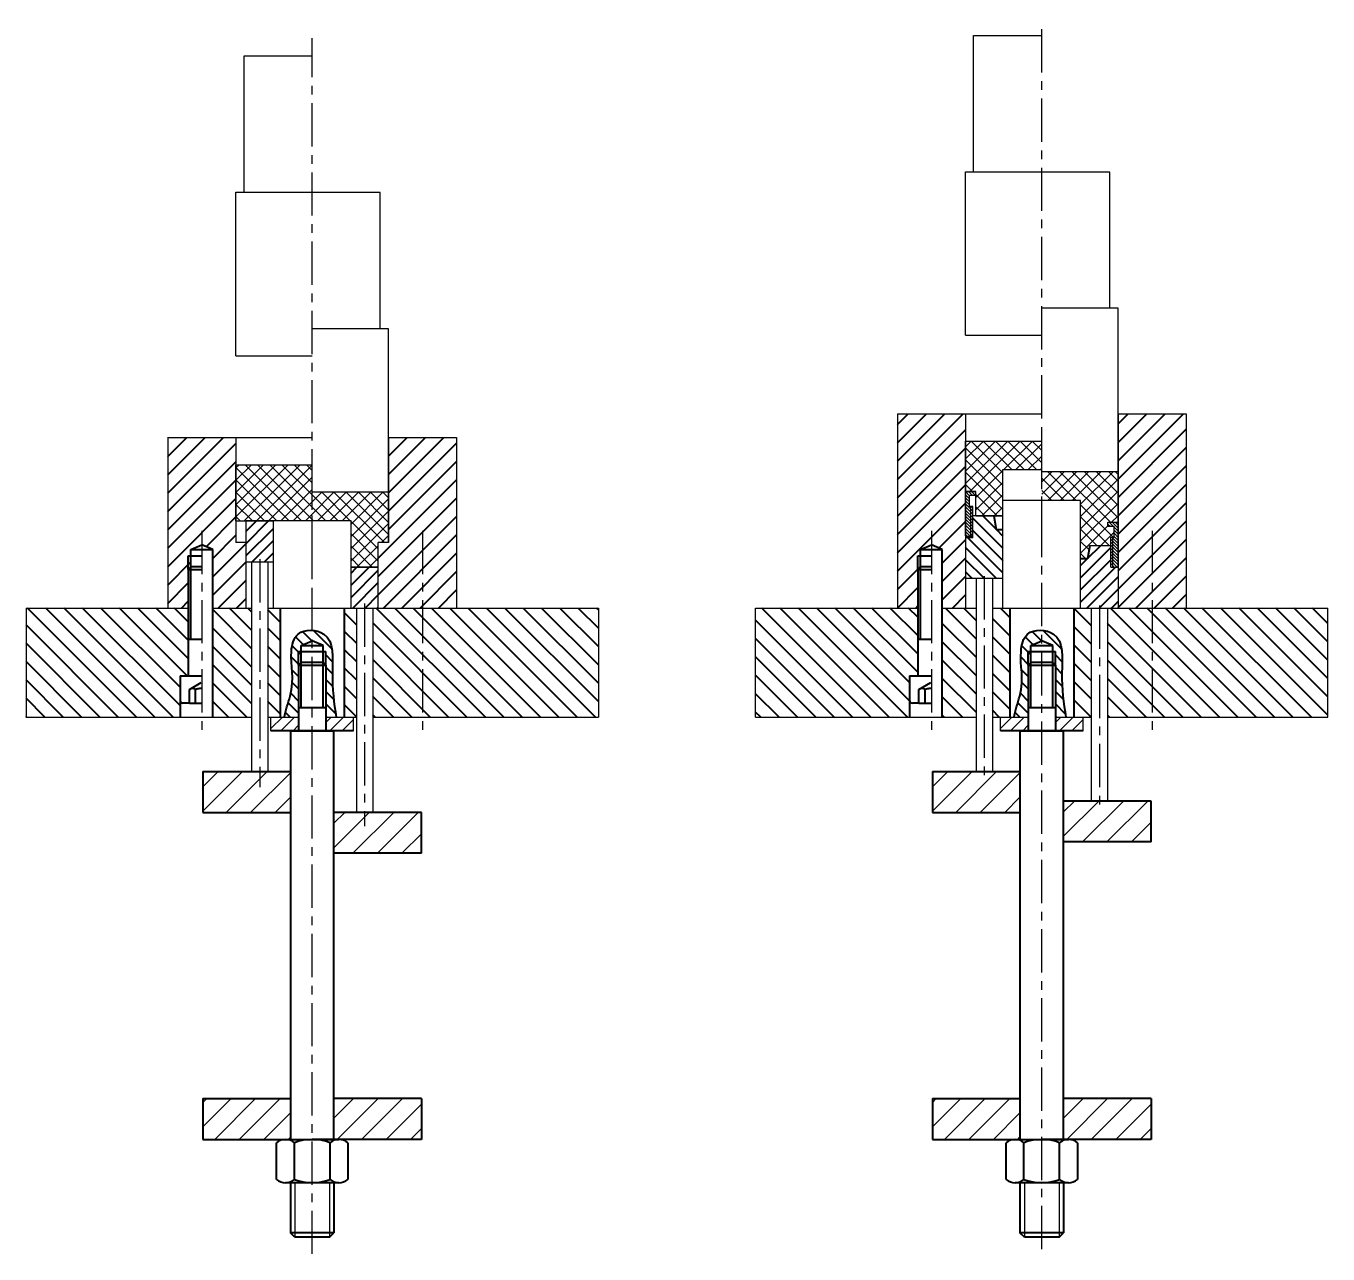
# Model space of a CAD drawing. Extents: x -23172 to -18855, y 7404 to 10591.
# Drawn here: x -21840.7 to -21363, y 9742.5 to 10193 of the extents above; entities that cross this region are included whole.
import ezdxf

# ---------------------------------------------------------------- set-up
doc = ezdxf.new("R2010")
doc.units = 0
doc.header["$LTSCALE"] = 10
doc.linetypes.add('CENTER', pattern=[50.8, 31.75, -6.35, 6.35, -6.35])
doc.linetypes.add('DASHED', pattern=[0.75, 0.5, -0.25])
for name, color, linetype in [('2细线层', 3, 'CONTINUOUS'), ('3中心线层', 1, 'CENTER'), ('4虚线层', 6, 'DASHED'), ('5剖面线层', 2, 'CONTINUOUS'), ('CONT', 3, 'CONTINUOUS')]:
    doc.layers.add(name, color=color, linetype=linetype)
doc.layers.add('YELLOW', color=2, linetype='CONTINUOUS', lineweight=40)

msp = doc.modelspace()

# ---------------------------------------------------------------- hatches: boundary and pattern name
at = {"layer": '2细线层', "lineweight": 40}
h = msp.add_hatch(dxfattribs=at)
h.set_pattern_fill('ANSI31', color=256, scale=1.5, style=0)
h.paths.add_polyline_path([(-21415, 10050.77), (-21440, 10050.77), (-21440, 10029.28), (-21440, 9979.48), (-21415, 9979.48)])
h.paths.add_polyline_path([(-21496, 10050.77), (-21521, 10050.77), (-21521, 9979.48), (-21513.5, 9979.48), (-21513.5, 9993.61), (-21513.5, 9998.61), (-21512.5, 9998.61), (-21512.5, 10000.92), (-21508.5, 10002.63), (-21504.5, 10000.92), (-21504.5, 9979.48), (-21496, 9979.48)])
h.paths.add_polyline_path([(-21512.5, 9998.61), (-21513.5, 9998.61), (-21513.5, 9993.61), (-21512.5, 9994.61)], flags=17)
h = msp.add_hatch(dxfattribs=at)
h.set_pattern_fill('ANSI31', color=256, scale=1.5, style=0)
h.paths.add_polyline_path([(-21682.71, 10042.08), (-21707.71, 10042.08), (-21707.71, 10003.48), (-21711.46, 10003.48), (-21711.46, 9994.48), (-21711.46, 9979.48), (-21682.71, 9979.48)])
h.paths.add_polyline_path([(-21763.71, 10042.08), (-21788.71, 10042.08), (-21788.71, 9979.48), (-21781.21, 9979.48), (-21781.21, 9993.61), (-21781.21, 9998.61), (-21780.21, 9998.61), (-21780.21, 10000.92), (-21776.21, 10002.63), (-21772.21, 10000.92), (-21772.21, 9979.48), (-21759.96, 9979.48), (-21759.96, 10003.48), (-21763.71, 10003.48)])
h.paths.add_polyline_path([(-21781.21, 9993.61), (-21780.21, 9994.61), (-21780.21, 9998.61), (-21781.21, 9998.61)], flags=17)
h = msp.add_hatch(dxfattribs=at)
h.set_pattern_fill('ANSI31', color=256, style=0)
h.set_pattern_definition([(135, (-42935.9938, 10.7885), (2.24506403, 2.24506403), [])])
h.paths.add_polyline_path([(-21493.3, 10005.27), (-21493.3, 10013.27), (-21485.62, 10013.27), (-21484.74, 10008.27), (-21482.25, 10008.27), (-21482.25, 9990.27), (-21496, 9990.27), (-21496, 10005.27)])
h = msp.add_hatch(dxfattribs=at)
h.set_pattern_fill('ANSI31', color=256, style=0)
h.paths.add_polyline_path([(-21759.96, 9996.48), (-21749.96, 9996.48), (-21749.96, 10011.48), (-21759.96, 10011.48)])
h = msp.add_hatch(dxfattribs=at)
h.set_pattern_fill('ANSI31', color=256, style=0)
h.paths.add_polyline_path([(-21442.7, 9994.48), (-21442.7, 10002.48), (-21450.37, 10002.48), (-21451.25, 9997.48), (-21453.75, 9997.48), (-21453.75, 9979.48), (-21440, 9979.48), (-21440, 9994.48)])
h = msp.add_hatch(dxfattribs=at)
h.set_pattern_fill('ANSI31', color=256, style=0)
h.paths.add_polyline_path([(-21721.46, 9979.48), (-21711.46, 9979.48), (-21711.46, 9994.48), (-21721.46, 9994.48)])
h = msp.add_hatch(dxfattribs=at)
h.set_pattern_fill('ANSI31', color=256, scale=1.5, angle=270, style=0)
h.paths.add_polyline_path([(-21840.71, 9979.48), (-21840.71, 9939.48), (-21784.21, 9939.48), (-21784.21, 9954.61), (-21781.21, 9954.61), (-21781.21, 9979.48)])
h.paths.add_polyline_path([(-21772.21, 9939.48), (-21757.96, 9939.48), (-21757.96, 9979.48), (-21772.21, 9979.48)])
h.paths.add_polyline_path([(-21751.96, 9939.48), (-21747.46, 9939.48), (-21747.46, 9979.48), (-21751.96, 9979.48)])
h.paths.add_polyline_path([(-21723.96, 9939.48), (-21719.46, 9939.48), (-21719.46, 9979.48), (-21723.96, 9979.48)])
h.paths.add_polyline_path([(-21713.46, 9939.48), (-21695.21, 9939.48), (-21695.21, 9979.48), (-21713.46, 9979.48)])
h.paths.add_polyline_path([(-21630.71, 9939.48), (-21630.71, 9979.48), (-21695.21, 9979.48), (-21695.21, 9939.48)])
h = msp.add_hatch(dxfattribs=at)
h.set_pattern_fill('ANSI31', color=256, scale=1.5, angle=270, style=0)
h.paths.add_polyline_path([(-21363, 9939.48), (-21363, 9979.48), (-21427.5, 9979.48), (-21427.5, 9939.48)])
h.paths.add_polyline_path([(-21443.87, 9939.48), (-21427.5, 9939.48), (-21427.5, 9979.48), (-21443.87, 9979.48)])
h.paths.add_polyline_path([(-21449.87, 9979.48), (-21456.25, 9979.48), (-21456.25, 9939.48), (-21449.87, 9939.48)])
h.paths.add_polyline_path([(-21486.12, 9939.48), (-21479.75, 9939.48), (-21479.75, 9979.48), (-21486.12, 9979.48)])
h.paths.add_polyline_path([(-21504.5, 9939.48), (-21492.12, 9939.48), (-21492.12, 9979.48), (-21504.5, 9979.48)])
h.paths.add_polyline_path([(-21516.5, 9939.48), (-21516.5, 9954.61), (-21513.5, 9954.61), (-21513.5, 9979.48), (-21573, 9979.48), (-21573, 9939.48)])
h = msp.add_hatch(dxfattribs=at)
h.set_pattern_fill('ANSI31', color=256, angle=90, style=0)
h.set_pattern_definition([(135, (-102.83, 129.9696), (-2.24506403, -2.24506403), [])])
edge = h.paths.add_edge_path()
edge.add_spline(control_points=[(-21726.9, 9939.48), (-21727.7, 9944.53), (-21729.04, 9954.31), (-21727.27, 9969.04), (-21734.14, 9971.18), (-21735.71, 9971.3)], knot_values=[39.326836, 39.326836, 39.326836, 39.326836, 55.484272, 70.059847, 74.3015, 74.3015, 74.3015, 74.3015], degree=3, periodic=0)
edge.add_line((-21735.71, 9971.3), (-21735.71, 9967.51))
edge.add_line((-21735.71, 9967.51), (-21731.71, 9965.79))
edge.add_line((-21731.71, 9965.79), (-21731.71, 9963.48))
edge.add_line((-21731.71, 9963.48), (-21730.71, 9963.48))
edge.add_line((-21730.71, 9963.48), (-21730.71, 9958.48))
edge.add_line((-21730.71, 9958.48), (-21730.71, 9939.48))
edge.add_line((-21730.71, 9939.48), (-21726.9, 9939.48))
h.paths.add_polyline_path([(-21740.71, 9958.48), (-21739.71, 9959.48), (-21739.71, 9963.48), (-21740.71, 9963.48)], flags=17)
edge = h.paths.add_edge_path()
edge.add_line((-21739.71, 9965.79), (-21735.71, 9967.51))
edge.add_line((-21735.71, 9967.51), (-21735.71, 9971.3))
edge.add_spline(control_points=[(-21735.71, 9971.3), (-21737.64, 9971.44), (-21742.14, 9970.5), (-21744.54, 9959.66), (-21741.36, 9952.68), (-21745.6, 9941.67), (-21745.86, 9939.48)], knot_values=[4.836071, 4.836071, 4.836071, 4.836071, 10.064795, 16.776041, 33.286363, 39.326836, 39.326836, 39.326836, 39.326836], degree=3, periodic=0)
edge.add_line((-21745.86, 9939.48), (-21740.71, 9939.48))
edge.add_line((-21740.71, 9939.48), (-21740.71, 9958.48))
edge.add_line((-21740.71, 9958.48), (-21740.71, 9963.48))
edge.add_line((-21740.71, 9963.48), (-21739.71, 9963.48))
edge.add_line((-21739.71, 9963.48), (-21739.71, 9965.79))
h = msp.add_hatch(dxfattribs=at)
h.set_pattern_fill('ANSI31', color=256, angle=90, style=0)
h.set_pattern_definition([(135, (164.8824, 129.9696), (-2.24506403, -2.24506403), [])])
edge = h.paths.add_edge_path()
edge.add_spline(control_points=[(-21459.19, 9939.48), (-21459.99, 9944.53), (-21461.33, 9954.31), (-21459.56, 9969.04), (-21466.43, 9971.18), (-21468, 9971.3)], knot_values=[39.326836, 39.326836, 39.326836, 39.326836, 55.484272, 70.059847, 74.3015, 74.3015, 74.3015, 74.3015], degree=3, periodic=0)
edge.add_line((-21468, 9971.3), (-21468, 9967.51))
edge.add_line((-21468, 9967.51), (-21464, 9965.79))
edge.add_line((-21464, 9965.79), (-21464, 9963.48))
edge.add_line((-21464, 9963.48), (-21463, 9963.48))
edge.add_line((-21463, 9963.48), (-21463, 9958.48))
edge.add_line((-21463, 9958.48), (-21463, 9939.48))
edge.add_line((-21463, 9939.48), (-21459.19, 9939.48))
h.paths.add_polyline_path([(-21473, 9958.48), (-21472, 9959.48), (-21472, 9963.48), (-21473, 9963.48)], flags=17)
edge = h.paths.add_edge_path()
edge.add_line((-21472, 9965.79), (-21468, 9967.51))
edge.add_line((-21468, 9967.51), (-21468, 9971.3))
edge.add_spline(control_points=[(-21468, 9971.3), (-21469.93, 9971.44), (-21474.43, 9970.5), (-21476.83, 9959.66), (-21473.65, 9952.68), (-21477.89, 9941.67), (-21478.15, 9939.48)], knot_values=[4.836071, 4.836071, 4.836071, 4.836071, 10.064795, 16.776041, 33.286363, 39.326836, 39.326836, 39.326836, 39.326836], degree=3, periodic=0)
edge.add_line((-21478.15, 9939.48), (-21473, 9939.48))
edge.add_line((-21473, 9939.48), (-21473, 9958.48))
edge.add_line((-21473, 9958.48), (-21473, 9963.48))
edge.add_line((-21473, 9963.48), (-21472, 9963.48))
edge.add_line((-21472, 9963.48), (-21472, 9965.79))
at = {"layer": '5剖面线层', "lineweight": -3, "ltscale": 0.5}
h = msp.add_hatch(dxfattribs=at)
h.set_pattern_fill('ANSI37', color=3, style=0)
h.set_pattern_definition([(135, (-43203.7062, 18.7885), (2.24506403, 2.24506403), []), (45, (-43203.7062, 18.7885), (2.24506403, -2.24506403), [])])
h.paths.add_polyline_path([(-21496, 10040.77), (-21468, 10040.77), (-21468, 10030.27), (-21482.25, 10030.27), (-21482.25, 10013.27), (-21492.25, 10013.27), (-21492.25, 10022.27), (-21496, 10022.27)])
h = msp.add_hatch(dxfattribs=at)
h.set_pattern_fill('ANSI37', color=3, style=0)
h.paths.add_polyline_path([(-21735.71, 10026.01), (-21735.71, 10032.08), (-21763.71, 10032.08), (-21763.71, 10011.48), (-21749.96, 10011.48), (-21735.71, 10011.48)])
h = msp.add_hatch(dxfattribs=at)
h.set_pattern_fill('ANSI37', color=3, style=0)
h.paths.add_polyline_path([(-21468, 10029.48), (-21468, 10018.98), (-21453.75, 10018.98), (-21453.75, 9997.48), (-21451.25, 9997.48), (-21450.37, 10002.48), (-21442.7, 10002.48), (-21442.7, 10005.48), (-21441.5, 10005.48), (-21441.5, 10009.48), (-21443.75, 10009.48), (-21443.75, 10010.98), (-21440, 10010.98), (-21440, 10028.48), (-21441, 10029.48)])
h = msp.add_hatch(dxfattribs=at)
h.set_pattern_fill('ANSI37', color=3, style=0)
h.paths.add_polyline_path([(-21707.71, 10021.98), (-21735.71, 10021.98), (-21735.71, 10011.48), (-21721.46, 10011.48), (-21721.46, 9994.48), (-21711.46, 9994.48), (-21711.46, 10003.48), (-21707.71, 10003.48)])
at = {"layer": 'CONT'}
h = msp.add_hatch(dxfattribs=at)
h.set_pattern_fill('ANSI31', color=256, style=0)
h.set_pattern_definition([(45, (-102.83, 129.9696), (-2.24506403, 2.24506403), [])])
h.paths.add_polyline_path([(-21730.71, 9939.48), (-21730.71, 9934.48), (-21727.71, 9934.48), (-21720.58, 9934.48), (-21720.58, 9939.48)])
h.paths.add_polyline_path([(-21740.71, 9939.48), (-21750.83, 9939.48), (-21750.83, 9934.48), (-21740.71, 9934.48)])
h = msp.add_hatch(dxfattribs=at)
h.set_pattern_fill('ANSI31', color=256, style=0)
h.set_pattern_definition([(45, (164.8824, 129.9696), (-2.24506403, 2.24506403), [])])
h.paths.add_polyline_path([(-21463, 9939.48), (-21463, 9934.48), (-21460, 9934.48), (-21452.87, 9934.48), (-21452.87, 9939.48)])
h.paths.add_polyline_path([(-21473, 9939.48), (-21483.12, 9939.48), (-21483.12, 9934.48), (-21473, 9934.48)])
h = msp.add_hatch(dxfattribs=at)
h.set_pattern_fill('ANSI31', color=256, scale=2, style=0)
h.set_pattern_definition([(45, (21521.0555, -9642.041), (-4.4901281, 4.4901281), [])])
h.paths.add_polyline_path([(-21743.71, 9904.48), (-21743.71, 9919.48), (-21775.83, 9919.48), (-21775.83, 9904.48)])
h = msp.add_hatch(dxfattribs=at)
h.set_pattern_fill('ANSI31', color=256, scale=2, style=0)
h.set_pattern_definition([(45, (21788.768, -9642.041), (-4.4901281, 4.4901281), [])])
h.paths.add_polyline_path([(-21476, 9904.48), (-21476, 9919.48), (-21508.12, 9919.48), (-21508.12, 9904.48)])
h = msp.add_hatch(dxfattribs=at)
h.set_pattern_fill('ANSI31', color=256, scale=2, style=0)
h.set_pattern_definition([(45, (21788.768, -9699.341), (-4.4901281, 4.4901281), [])])
h.paths.add_polyline_path([(-21427.9, 9893.68), (-21427.9, 9908.68), (-21460, 9908.68), (-21460, 9893.68)])
h = msp.add_hatch(dxfattribs=at)
h.set_pattern_fill('ANSI31', color=256, scale=2, style=0)
h.set_pattern_definition([(45, (21521.0555, -9703.541), (-4.4901281, 4.4901281), [])])
h.paths.add_polyline_path([(-21695.61, 9889.48), (-21695.61, 9904.48), (-21727.71, 9904.48), (-21727.71, 9889.48)])
h = msp.add_hatch(dxfattribs=at)
h.set_pattern_fill('ANSI31', color=256, scale=2, style=0)
h.set_pattern_definition([(45, (21521.0555, -9677.041), (-4.4901281, 4.4901281), [])])
h.paths.add_polyline_path([(-21695.58, 9784.48), (-21695.58, 9799.48), (-21727.71, 9799.48), (-21727.71, 9784.48)])
h.paths.add_polyline_path([(-21743.71, 9784.48), (-21743.71, 9799.48), (-21775.83, 9799.48), (-21775.83, 9790.12), (-21761.09, 9784.48)])
h.paths.add_polyline_path([(-21775.83, 9790.12), (-21775.83, 9784.48), (-21761.09, 9784.48)], flags=17)
h = msp.add_hatch(dxfattribs=at)
h.set_pattern_fill('ANSI31', color=256, scale=2, style=0)
h.set_pattern_definition([(45, (21788.768, -9677.041), (-4.4901281, 4.4901281), [])])
h.paths.add_polyline_path([(-21427.87, 9784.48), (-21427.87, 9799.48), (-21460, 9799.48), (-21460, 9784.48)])
h.paths.add_polyline_path([(-21476, 9784.48), (-21476, 9799.48), (-21508.12, 9799.48), (-21508.12, 9790.12), (-21493.38, 9784.48)])
h.paths.add_polyline_path([(-21508.12, 9790.12), (-21508.12, 9784.48), (-21493.38, 9784.48)], flags=17)
at = {"layer": 'YELLOW', "lineweight": -3, "ltscale": 0.5}
h = msp.add_hatch(dxfattribs=at)
h.set_pattern_fill('ANSI31', color=3, scale=0.25, angle=270, style=0)
h.set_pattern_definition([(315, (779.8475, 380.44276), (0.561266008, 0.561266008), [])])
h.paths.add_polyline_path([(-21492.25, 10020.77), (-21492.25, 10022.27), (-21496, 10022.27), (-21496, 10005.77), (-21494.05, 10005.77), (-21494.05, 10016.77), (-21494.5, 10016.77), (-21494.5, 10020.77)])
h.paths.add_polyline_path([(-21494.05, 10005.77), (-21493.3, 10005.77), (-21493.3, 10016.77), (-21494.05, 10016.77)], flags=17)
h = msp.add_hatch(dxfattribs=at)
h.set_pattern_fill('ANSI31', color=3, scale=0.25, angle=270, style=0)
h.set_pattern_definition([(315, (779.8475, 369.1543), (0.561266008, 0.561266008), [])])
h.paths.add_polyline_path([(-21440, 10010.98), (-21443.75, 10010.98), (-21443.75, 10009.48), (-21441.5, 10009.48), (-21441.5, 10005.48), (-21441.95, 10005.48), (-21441.95, 9994.48), (-21440, 9994.48)])
h.paths.add_polyline_path([(-21441.95, 10005.48), (-21442.7, 10005.48), (-21442.7, 9994.48), (-21441.95, 9994.48)], flags=17)

# ---------------------------------------------------------------- linework, layer by layer
at = {"layer": '2细线层', "lineweight": 40}
for p, q in [((-21781.21, 9993.61), (-21781.21, 9998.61)), ((-21513.5, 9993.61), (-21513.5, 9998.61)), ((-21780.21, 9967.94), (-21780.21, 9994.61)), ((-21512.5, 9967.94), (-21512.5, 9994.61)), ((-21740.71, 9958.48), (-21740.71, 9963.48)), ((-21730.71, 9958.48), (-21730.71, 9963.48)), ((-21473, 9958.48), (-21473, 9963.48)), ((-21463, 9958.48), (-21463, 9963.48)), ((-21739.71, 9942.81), (-21739.71, 9959.48)), ((-21731.71, 9942.81), (-21731.71, 9959.48)), ((-21472, 9942.81), (-21472, 9959.48)), ((-21464, 9942.81), (-21464, 9959.48))]:
    msp.add_line(p, q, dxfattribs=at)
at = {"layer": '2细线层', "color": 3}
for p, q in [((-21742.11, 9768.58), (-21742.11, 9748.58)), ((-21729.31, 9768.58), (-21729.31, 9748.58)), ((-21474.4, 9768.58), (-21474.4, 9748.58)), ((-21461.6, 9768.58), (-21461.6, 9748.58))]:
    msp.add_line(p, q, dxfattribs=at)
at = {"layer": '2细线层', "lineweight": 40}
for points in [[(-21745.86, 9939.48), (-21745.6, 9941.67), (-21741.36, 9952.68), (-21744.54, 9959.66), (-21741.78, 9972.12), (-21727.01, 9971.25), (-21729.04, 9954.31), (-21727.7, 9944.53), (-21726.9, 9939.48)], [(-21478.15, 9939.48), (-21477.89, 9941.67), (-21473.65, 9952.68), (-21476.83, 9959.66), (-21474.07, 9972.12), (-21459.3, 9971.25), (-21461.33, 9954.31), (-21459.99, 9944.53), (-21459.19, 9939.48)]]:
    msp.add_open_spline(points, degree=3, knots=[4.836071, 4.836071, 4.836071, 4.836071, 10.876543, 27.386865, 34.098111, 43.568489, 58.144063, 74.3015, 74.3015, 74.3015, 74.3015], dxfattribs=at)
at = {"layer": '3中心线层', "lineweight": -3, "ltscale": 0.05}
for p, q in [((-21468, 9744.2), (-21468, 10193.05)), ((-21735.71, 9742.47), (-21735.71, 10188.6)), ((-21776.21, 10007.82), (-21776.21, 9933.94)), ((-21695.21, 10007.82), (-21695.21, 9933.94)), ((-21508.5, 10007.82), (-21508.5, 9933.94)), ((-21427.5, 10007.82), (-21427.5, 9933.94)), ((-21754.96, 9997.41), (-21754.96, 9913.74)), ((-21489.12, 9991.2), (-21489.12, 9917.45)), ((-21716.46, 9981.1), (-21716.46, 9899.41)), ((-21446.87, 9980.41), (-21446.87, 9906.18))]:
    msp.add_line(p, q, dxfattribs=at)
at = {"layer": '3中心线层'}
msp.add_line((-21468, 10026.95), (-21468, 10042.83), dxfattribs=at)
at = {"layer": '3中心线层', "ltscale": 0.05}
for p, q in [((-21468, 10004.07), (-21468, 10038.39)), ((-21735.71, 9991.23), (-21735.71, 10026.01))]:
    msp.add_line(p, q, dxfattribs=at)
at = {"layer": '4虚线层', "lineweight": 40}
for p, q in [((-21780.78, 9949.61), (-21776.21, 9952.25)), ((-21513.07, 9949.61), (-21508.5, 9952.25)), ((-21780.78, 9944.61), (-21780.78, 9949.61)), ((-21778.5, 9944.61), (-21778.5, 9949.61)), ((-21513.07, 9944.61), (-21513.07, 9949.61)), ((-21510.78, 9944.61), (-21510.78, 9949.61))]:
    msp.add_line(p, q, dxfattribs=at)
for centre, radius, start, end in [((-21779.64, 9947.63), 2.29, 60, 120), ((-21776.21, 9942.41), 7.55, 90, 107.6397), ((-21511.93, 9947.63), 2.29, 60, 120), ((-21508.5, 9942.41), 7.55, 90, 107.6397)]:
    msp.add_arc(centre, radius, start, end, dxfattribs=at)
at = {"layer": 'YELLOW', "lineweight": -3, "ltscale": 0.5}
for p, q in [((-21493, 10189.58), (-21468, 10189.58)), ((-21493, 10139.58), (-21493, 10189.58)), ((-21760.71, 10132.08), (-21760.71, 10182.08)), ((-21760.71, 10182.08), (-21735.71, 10182.08)), ((-21496, 10139.58), (-21468, 10139.58)), ((-21496, 10079.58), (-21496, 10139.58)), ((-21443, 10139.48), (-21468, 10139.48)), ((-21443, 10089.48), (-21443, 10139.48)), ((-21763.71, 10072.08), (-21763.71, 10132.08)), ((-21763.71, 10132.08), (-21735.71, 10132.08)), ((-21710.71, 10131.98), (-21735.71, 10131.98)), ((-21710.71, 10081.98), (-21710.71, 10131.98)), ((-21440, 10089.48), (-21468, 10089.48)), ((-21440, 10029.28), (-21440, 10089.48)), ((-21707.71, 10081.98), (-21735.71, 10081.98)), ((-21707.71, 10021.78), (-21707.71, 10081.98)), ((-21496, 10079.58), (-21468, 10079.58)), ((-21763.71, 10072.08), (-21735.71, 10072.08)), ((-21521, 10050.77), (-21521, 9979.48)), ((-21521, 10050.77), (-21468, 10050.77)), ((-21496, 10050.77), (-21496, 9979.48)), ((-21440, 10050.77), (-21440, 9979.48)), ((-21440, 10050.77), (-21415, 10050.77)), ((-21415, 10050.77), (-21415, 9979.48)), ((-21788.71, 10042.08), (-21735.71, 10042.08)), ((-21788.71, 10042.08), (-21788.71, 9979.48)), ((-21763.71, 10042.08), (-21763.71, 10003.48)), ((-21707.71, 10042.08), (-21707.71, 10003.48)), ((-21707.71, 10042.08), (-21682.71, 10042.08)), ((-21682.71, 10042.08), (-21682.71, 9979.48)), ((-21496, 10022.27), (-21496, 10040.77)), ((-21496, 10040.77), (-21468, 10040.77)), ((-21496, 10005.98), (-21496, 10039.98)), ((-21763.71, 10032.08), (-21735.71, 10032.08)), ((-21763.71, 10011.48), (-21763.71, 10032.08)), ((-21482.25, 10030.27), (-21468, 10030.27)), ((-21482.25, 10013.27), (-21482.25, 10030.27)), ((-21440, 10029.48), (-21468, 10029.48)), ((-21441, 10029.48), (-21440, 10028.48)), ((-21440, 9994.48), (-21440, 10028.48)), ((-21707.71, 10021.98), (-21735.71, 10021.98)), ((-21707.71, 10003.48), (-21707.71, 10021.98)), ((-21496, 10022.27), (-21492.25, 10022.27)), ((-21492.25, 10022.27), (-21496, 10022.27)), ((-21494.5, 10016.77), (-21494.5, 10020.77)), ((-21492.25, 10020.77), (-21494.5, 10020.77)), ((-21492.25, 10013.27), (-21492.25, 10022.27)), ((-21492.25, 10020.77), (-21492.25, 10022.27)), ((-21482.25, 9979.48), (-21482.25, 10018.98)), ((-21468, 10018.98), (-21482.25, 10018.98)), ((-21453.75, 10018.98), (-21468, 10018.98)), ((-21453.75, 9979.48), (-21453.75, 10018.98)), ((-21493.3, 10016.77), (-21494.5, 10016.77)), ((-21493.3, 10005.77), (-21493.3, 10016.77)), ((-21485.62, 10013.27), (-21493.3, 10013.27)), ((-21493.3, 10005.27), (-21493.3, 10013.27)), ((-21482.25, 10013.27), (-21492.25, 10013.27)), ((-21492.25, 10013.27), (-21482.25, 10013.27)), ((-21763.71, 10011.48), (-21749.96, 10011.48)), ((-21759.96, 9979.48), (-21759.96, 10011.48)), ((-21749.96, 10011.48), (-21759.96, 10011.48)), ((-21721.46, 10011.48), (-21749.96, 10011.48)), ((-21749.96, 9979.48), (-21749.96, 10011.48)), ((-21721.46, 9994.48), (-21721.46, 10011.48)), ((-21721.46, 9979.48), (-21721.46, 10011.48)), ((-21443.75, 10010.98), (-21440, 10010.98)), ((-21443.75, 10009.48), (-21443.75, 10010.98)), ((-21443.75, 10009.48), (-21441.5, 10009.48)), ((-21441.5, 10005.48), (-21441.5, 10009.48)), ((-21759.96, 10003.48), (-21763.71, 10003.48)), ((-21711.46, 9994.48), (-21711.46, 10003.48)), ((-21707.71, 10003.48), (-21711.46, 10003.48)), ((-21493.3, 10005.77), (-21496, 10005.77)), ((-21493.3, 10005.27), (-21496, 10005.27)), ((-21493.3, 10005.27), (-21496, 10005.27)), ((-21442.7, 10005.48), (-21441.5, 10005.48)), ((-21442.7, 9994.48), (-21442.7, 10005.48)), ((-21450.37, 10002.48), (-21442.7, 10002.48)), ((-21759.96, 9996.48), (-21749.96, 9996.48)), ((-21757.96, 9996.48), (-21757.96, 9919.48)), ((-21751.96, 9996.48), (-21751.96, 9919.48)), ((-21711.46, 9994.48), (-21721.46, 9994.48)), ((-21721.46, 9994.48), (-21711.46, 9994.48)), ((-21711.46, 9979.48), (-21711.46, 9994.48)), ((-21442.7, 9994.48), (-21440, 9994.48)), ((-21442.7, 9994.48), (-21440, 9994.48)), ((-21482.25, 9990.27), (-21496, 9990.27)), ((-21492.12, 9990.27), (-21492.12, 9919.48)), ((-21486.12, 9990.27), (-21486.12, 9919.48)), ((-21840.71, 9979.48), (-21781.21, 9979.48)), ((-21840.71, 9979.48), (-21840.71, 9939.48)), ((-21772.21, 9979.48), (-21757.96, 9979.48)), ((-21751.96, 9979.48), (-21630.71, 9979.48)), ((-21719.46, 9979.48), (-21719.46, 9904.48)), ((-21713.46, 9979.48), (-21713.46, 9904.48)), ((-21630.71, 9979.48), (-21630.71, 9939.48)), ((-21573, 9979.48), (-21513.5, 9979.48)), ((-21573, 9939.48), (-21573, 9979.48)), ((-21504.5, 9979.48), (-21492.12, 9979.48)), ((-21486.12, 9979.48), (-21363, 9979.48)), ((-21449.87, 9979.48), (-21449.87, 9908.68)), ((-21443.87, 9979.48), (-21443.87, 9908.68)), ((-21363, 9939.48), (-21363, 9979.48)), ((-21840.71, 9939.48), (-21757.96, 9939.48)), ((-21751.96, 9939.48), (-21740.71, 9939.48)), ((-21750.83, 9934.48), (-21750.83, 9939.48)), ((-21730.71, 9939.48), (-21719.46, 9939.48)), ((-21720.58, 9934.48), (-21720.58, 9939.48)), ((-21713.46, 9939.48), (-21630.71, 9939.48)), ((-21573, 9939.48), (-21492.12, 9939.48)), ((-21486.12, 9939.48), (-21473, 9939.48)), ((-21483.12, 9934.48), (-21483.12, 9939.48)), ((-21463, 9939.48), (-21449.87, 9939.48)), ((-21452.87, 9934.48), (-21452.87, 9939.48)), ((-21443.87, 9939.48), (-21363, 9939.48))]:
    msp.add_line(p, q, dxfattribs=at)
at = {"layer": 'YELLOW', "color": 3, "lineweight": -3, "ltscale": 0.5}
for p, q in [((-21494.05, 10005.77), (-21494.05, 10016.77)), ((-21441.95, 9994.48), (-21441.95, 10005.48))]:
    msp.add_line(p, q, dxfattribs=at)
at = {"layer": 'YELLOW', "lineweight": 40}
for p, q in [((-21485.62, 10013.27), (-21484.74, 10008.27)), ((-21484.74, 10008.27), (-21482.25, 10008.27)), ((-21450.37, 10002.48), (-21451.25, 9997.48)), ((-21451.25, 9997.48), (-21453.75, 9997.48))]:
    msp.add_line(p, q, dxfattribs=at)
at = {"layer": 'YELLOW', "lineweight": 40, "ltscale": 7}
for p, q in [((-21781.21, 9998.61), (-21776.21, 9998.61)), ((-21780.21, 10000.92), (-21776.21, 10002.63)), ((-21780.21, 10000.92), (-21772.21, 10000.92)), ((-21780.21, 9994.61), (-21780.21, 10000.92)), ((-21772.21, 10000.92), (-21776.21, 10002.63)), ((-21772.21, 9939.48), (-21772.21, 10000.92)), ((-21513.5, 9998.61), (-21508.5, 9998.61)), ((-21512.5, 10000.92), (-21508.5, 10002.63)), ((-21512.5, 9994.61), (-21512.5, 10000.92)), ((-21512.5, 10000.92), (-21504.5, 10000.92)), ((-21504.5, 10000.92), (-21508.5, 10002.63)), ((-21504.5, 9939.48), (-21504.5, 10000.92)), ((-21781.21, 9993.61), (-21780.21, 9994.61)), ((-21781.21, 9993.61), (-21780.21, 9994.61)), ((-21776.21, 9994.61), (-21780.21, 9994.61)), ((-21776.21, 9994.61), (-21780.21, 9994.61)), ((-21513.5, 9993.61), (-21512.5, 9994.61)), ((-21513.5, 9993.61), (-21512.5, 9994.61)), ((-21508.5, 9994.61), (-21512.5, 9994.61)), ((-21508.5, 9994.61), (-21512.5, 9994.61)), ((-21781.21, 9993.61), (-21776.21, 9993.61)), ((-21781.21, 9993.61), (-21776.21, 9993.61)), ((-21781.21, 9993.61), (-21781.21, 9954.61)), ((-21513.5, 9993.61), (-21513.5, 9954.61)), ((-21513.5, 9993.61), (-21508.5, 9993.61)), ((-21513.5, 9993.61), (-21508.5, 9993.61)), ((-21747.46, 9979.48), (-21747.46, 9939.48)), ((-21723.96, 9979.48), (-21723.96, 9939.48)), ((-21479.75, 9979.48), (-21479.75, 9939.48)), ((-21456.25, 9979.48), (-21456.25, 9939.48)), ((-21776.21, 9967.94), (-21781.21, 9967.94)), ((-21739.71, 9965.79), (-21735.71, 9967.51)), ((-21739.71, 9965.79), (-21731.71, 9965.79)), ((-21739.71, 9959.48), (-21739.71, 9965.79)), ((-21731.71, 9965.79), (-21735.71, 9967.51)), ((-21731.71, 9959.48), (-21731.71, 9965.79)), ((-21508.5, 9967.94), (-21513.5, 9967.94)), ((-21472, 9965.79), (-21468, 9967.51)), ((-21472, 9959.48), (-21472, 9965.79)), ((-21472, 9965.79), (-21464, 9965.79)), ((-21464, 9965.79), (-21468, 9967.51)), ((-21464, 9959.48), (-21464, 9965.79)), ((-21740.71, 9963.48), (-21730.71, 9963.48)), ((-21473, 9963.48), (-21463, 9963.48)), ((-21740.71, 9958.48), (-21739.71, 9959.48)), ((-21740.71, 9958.48), (-21730.71, 9958.48)), ((-21740.71, 9958.48), (-21740.71, 9934.48)), ((-21731.71, 9959.48), (-21739.71, 9959.48)), ((-21731.71, 9959.48), (-21730.71, 9958.48)), ((-21730.71, 9958.48), (-21730.71, 9934.48)), ((-21473, 9958.48), (-21472, 9959.48)), ((-21473, 9958.48), (-21473, 9934.48)), ((-21473, 9958.48), (-21463, 9958.48)), ((-21464, 9959.48), (-21472, 9959.48)), ((-21464, 9959.48), (-21463, 9958.48)), ((-21463, 9958.48), (-21463, 9934.48)), ((-21784.21, 9954.61), (-21784.21, 9939.48)), ((-21784.21, 9954.61), (-21776.21, 9954.61)), ((-21516.5, 9954.61), (-21516.5, 9939.48)), ((-21516.5, 9954.61), (-21508.5, 9954.61)), ((-21780.78, 9944.61), (-21783.21, 9944.61)), ((-21780.78, 9944.61), (-21776.21, 9944.61)), ((-21730.71, 9942.81), (-21740.71, 9942.81)), ((-21513.07, 9944.61), (-21515.5, 9944.61)), ((-21513.07, 9944.61), (-21508.5, 9944.61)), ((-21463, 9942.81), (-21473, 9942.81)), ((-21720.58, 9934.48), (-21750.83, 9934.48)), ((-21743.71, 9934.48), (-21727.71, 9934.48)), ((-21743.71, 9934.48), (-21743.71, 9784.48)), ((-21727.71, 9784.48), (-21727.71, 9934.48)), ((-21452.87, 9934.48), (-21483.12, 9934.48)), ((-21476, 9934.48), (-21460, 9934.48)), ((-21476, 9934.48), (-21476, 9784.48)), ((-21460, 9784.48), (-21460, 9934.48)), ((-21775.83, 9919.48), (-21743.71, 9919.48)), ((-21775.83, 9919.48), (-21775.83, 9904.48)), ((-21508.12, 9919.48), (-21476, 9919.48)), ((-21508.12, 9919.48), (-21508.12, 9904.48)), ((-21427.9, 9908.68), (-21460, 9908.68)), ((-21427.9, 9893.68), (-21427.9, 9908.68)), ((-21775.83, 9904.48), (-21743.71, 9904.48)), ((-21695.61, 9904.48), (-21727.71, 9904.48)), ((-21695.61, 9889.48), (-21695.61, 9904.48)), ((-21508.12, 9904.48), (-21476, 9904.48)), ((-21427.9, 9893.68), (-21460, 9893.68)), ((-21695.61, 9889.48), (-21727.71, 9889.48)), ((-21775.83, 9799.48), (-21775.83, 9784.48)), ((-21775.83, 9799.48), (-21743.71, 9799.48)), ((-21695.58, 9799.48), (-21727.71, 9799.48)), ((-21695.58, 9799.48), (-21695.58, 9784.48)), ((-21508.12, 9799.48), (-21476, 9799.48)), ((-21508.12, 9799.48), (-21508.12, 9784.48)), ((-21427.87, 9799.48), (-21460, 9799.48)), ((-21427.87, 9799.48), (-21427.87, 9784.48)), ((-21775.83, 9784.48), (-21735.71, 9784.48)), ((-21745.52, 9784.48), (-21725.9, 9784.48)), ((-21745.52, 9784.48), (-21725.9, 9784.48)), ((-21695.58, 9784.48), (-21735.71, 9784.48)), ((-21508.12, 9784.48), (-21468, 9784.48)), ((-21477.81, 9784.48), (-21458.18, 9784.48)), ((-21477.81, 9784.48), (-21458.18, 9784.48)), ((-21427.87, 9784.48), (-21468, 9784.48)), ((-21748.79, 9769.77), (-21748.79, 9783.29)), ((-21742.25, 9769.77), (-21742.25, 9783.29)), ((-21729.17, 9769.77), (-21729.17, 9783.29)), ((-21722.62, 9783.29), (-21722.62, 9769.77)), ((-21481.08, 9769.77), (-21481.08, 9783.29)), ((-21474.54, 9769.77), (-21474.54, 9783.29)), ((-21461.45, 9769.77), (-21461.45, 9783.29)), ((-21454.91, 9783.29), (-21454.91, 9769.77)), ((-21725.9, 9768.58), (-21745.52, 9768.58)), ((-21743.71, 9768.58), (-21743.71, 9750.18)), ((-21727.71, 9768.58), (-21727.71, 9750.18)), ((-21458.18, 9768.58), (-21477.81, 9768.58)), ((-21476, 9768.58), (-21476, 9750.18)), ((-21460, 9768.58), (-21460, 9750.18)), ((-21727.71, 9750.18), (-21743.71, 9750.18)), ((-21742.11, 9748.58), (-21743.71, 9750.18)), ((-21729.31, 9748.58), (-21727.71, 9750.18)), ((-21460, 9750.18), (-21476, 9750.18)), ((-21474.4, 9748.58), (-21476, 9750.18)), ((-21461.6, 9748.58), (-21460, 9750.18)), ((-21729.31, 9748.58), (-21742.11, 9748.58)), ((-21461.6, 9748.58), (-21474.4, 9748.58))]:
    msp.add_line(p, q, dxfattribs=at)
for centre, radius, start, end in [((-21783.21, 9945.61), 1, 180, 270), ((-21515.5, 9945.61), 1, 180, 270), ((-21745.52, 9779.4), 5.08, 49.9424, 130.0576), ((-21745.52, 9779.4), 5.08, 49.9424, 130.0576), ((-21735.71, 9765.94), 18.54, 69.3402, 110.6598), ((-21735.71, 9765.94), 18.54, 69.3402, 110.6598), ((-21725.9, 9779.4), 5.08, 49.9424, 130.0576), ((-21725.9, 9779.4), 5.08, 49.9424, 130.0576), ((-21477.81, 9779.4), 5.08, 49.9424, 130.0576), ((-21477.81, 9779.4), 5.08, 49.9424, 130.0576), ((-21468, 9765.94), 18.54, 69.3402, 110.6598), ((-21468, 9765.94), 18.54, 69.3402, 110.6598), ((-21458.18, 9779.4), 5.08, 49.9424, 130.0576), ((-21458.18, 9779.4), 5.08, 49.9424, 130.0576), ((-21745.52, 9773.66), 5.08, 229.9424, 310.0576), ((-21735.71, 9787.12), 18.54, 249.3402, 290.6598), ((-21725.9, 9773.66), 5.08, 229.9424, 310.0576), ((-21477.81, 9773.66), 5.08, 229.9424, 310.0576), ((-21468, 9787.12), 18.54, 249.3402, 290.6598), ((-21458.18, 9773.66), 5.08, 229.9424, 310.0576)]:
    msp.add_arc(centre, radius, start, end, dxfattribs=at)

doc.saveas('drawing.dxf')
